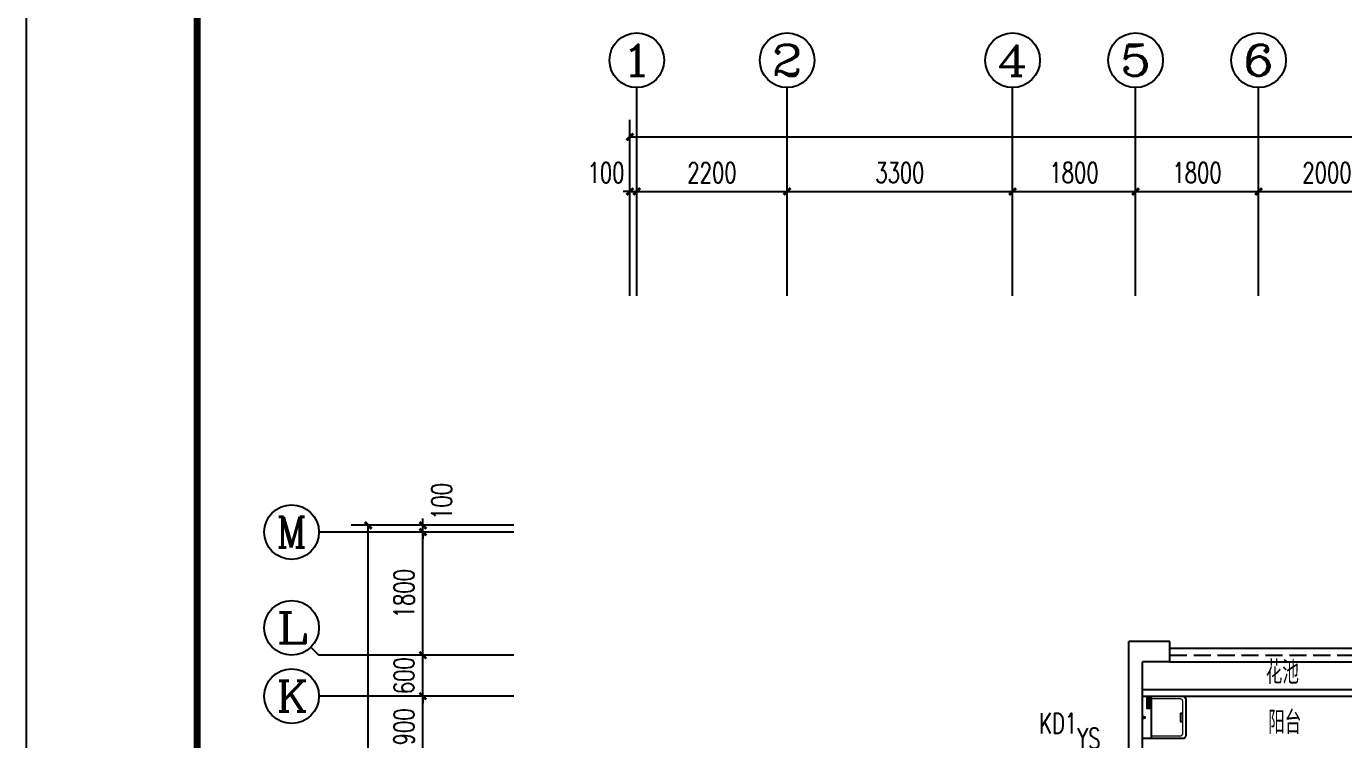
# Model space of a CAD drawing. Extents: x -993182 to -819982, y 169304 to 600104.
# Drawn here: x -904082 to -884804, y 381671 to 392107 of the extents above; entities that cross this region are included whole.
import ezdxf
from ezdxf.enums import TextEntityAlignment as Align

# ---------------------------------------------------------------- set-up
doc = ezdxf.new("R2010")
doc.units = 0
doc.header["$LTSCALE"] = 1000
doc.header["$MEASUREMENT"] = 0
doc.linetypes.add('DASH', pattern=[0.35, 0.25, -0.1])
for name, color, linetype in [('AXIS', 3, 'Continuous'), ('AXIS_TEXT', 7, 'Continuous'), ('DIM_LEAD', 3, 'Continuous'), ('kan', 146, 'Continuous'), ('PUB_TEXT', 7, 'Continuous'), ('PUB_TITLE', 146, 'Continuous'), ('WALL', 4, 'Continuous'), ('家具', 187, 'Continuous'), ('面层', 215, 'Continuous')]:
    doc.layers.add(name, color=color, linetype=linetype)
doc.layers.add('洁、厨具', color=8, linetype='Continuous', lineweight=9)
doc.styles.add('_TCH_AXIS', font='COMPLEX', dxfattribs={"bigfont": 'GBCBIG'})
doc.styles.add('_TCH_DIM', font='SIMPLEX', dxfattribs={"bigfont": 'GBCBIG'})
doc.styles.add('_TCH_DIM_T3', font='SIMPLEX', dxfattribs={"width": 0.705882, "bigfont": 'GBCBIG'})
doc.styles.add('COMPLEX', font='COMPLEX')
doc.styles.get("Standard").update_dxf_attribs({"font": 'gbenor.shx', "bigfont": 'gbcbig.shx'})
doc.dimstyles.new('_TCH_ARCH&&100', dxfattribs={"dimtxt": 297.5, "dimasz": 100, "dimexe": 250, "dimexo": 300, "dimgap": 126.25, "dimtad": 1, "dimdec": 0, "dimzin": 0, "dimdsep": 46, "dimtxsty": '_TCH_DIM_T3', "dimblk": 'ARCHTICK', "dimcen": 0.09, "dimclrt": 7, "dimazin": 2, "dimtfac": 1, "dimtdec": 0, "dimtix": 1, "dimtmove": 2, "dimatfit": 3, "dimfxl": 0, "dimtolj": 1, "dimtzin": 0, "dimarcsym": 0})

# ---------------------------------------------------------------- blocks, each defined once
blk = doc.blocks.new('$plan$00001623')
at = {"layer": '家具', "linetype": 'Continuous'}
blk.add_line((-341, -145), (342, -145), dxfattribs=at)
at = {"layer": '家具'}
blk.add_lwpolyline([(295, -706), (-295, -706, -0.414214), (-345, -656), (-345, 0), (345, 0), (345, -656, -0.414214)], format="xyb", close=True, dxfattribs=at)
at = {"layer": '家具', "lineweight": 13}
blk.add_lwpolyline([(307, -145), (307, -611, -0.414214), (267, -651), (-267, -651, -0.414214), (-307, -611), (-307, -145)], format="xyb", dxfattribs=at)
at = {"layer": '家具'}
for points in [[(323, -72), (152, -72), (152, -120), (323, -120)], [(163, -86), (177, -86), (177, -99), (163, -99)], [(189, -86), (202, -86), (202, -99), (189, -99)], [(213, -86), (227, -86), (227, -99), (213, -99)], [(239, -86), (253, -86), (253, -99), (239, -99)], [(281, -110), (309, -110), (309, -80), (281, -80)]]:
    blk.add_lwpolyline(points, close=True, dxfattribs=at)
blk.add_lwpolyline([(-71, -651), (-71, -623), (0, -623), (71, -623), (71, -651)], dxfattribs=at)
blk.add_circle((0, -25), 16, dxfattribs=at)
blk = doc.blocks.new('kt')
at = {"layer": 'DIM_LEAD', "color": 7, "style": '_TCH_DIM', "width": 0.705882}
blk.add_text('KD1', height=297.5, dxfattribs=at).set_placement((-441658, -787350))
blk = doc.blocks.new('_AXISO')
blk.add_circle((0, 0), 0.5)
at = {"layer": 'AXIS_TEXT', "style": 'COMPLEX', "width": 1.041667}
blk.add_attdef('A', text='', height=0.56, dxfattribs=at).set_placement((-0.25, -0.28), (0.25, -0.28), align=Align.FIT)
blk = doc.blocks.new('_ArchTick')
at = {"color": 0, "linetype": 'ByBlock', "const_width": 0.4}
blk.add_lwpolyline([(-0.5, -0.5), (0.5, 0.5)], dxfattribs=at)
blk = doc.blocks.new('*D248')
at = {"layer": 'AXIS', "color": 0, "lineweight": -2}
for p, q in [((-256409, -356156), (-256409, -353578)), ((-196309, -356156), (-196309, -353578)), ((-256409, -353828), (-196309, -353828))]:
    blk.add_line(p, q, dxfattribs=at)
at = {"layer": 'Defpoints', "color": 0}
for p in [(-196309, -353828), (-256409, -356456), (-196309, -356456)]:
    blk.add_point(p, dxfattribs=at)
at = {"layer": 'AXIS', "color": 0, "lineweight": -2, "xscale": 100, "yscale": 100, "zscale": 100, "rotation": 180}
blk.add_blockref('_ArchTick', (-256409, -353828), dxfattribs=at)
at = {"layer": 'AXIS', "color": 0, "lineweight": -2, "xscale": 100, "yscale": 100, "zscale": 100}
blk.add_blockref('_ArchTick', (-196309, -353828), dxfattribs=at)
at = {"layer": 'AXIS', "color": 7, "insert": (-226359, -353553), "char_height": 297.5, "attachment_point": 5, "style": '_TCH_DIM_T3'}
blk.add_mtext('\\A1;60100', dxfattribs=at)
blk = doc.blocks.new('*D249')
at = {"layer": 'AXIS', "color": 0, "lineweight": -2}
for p, q in [((-256409, -356156), (-256409, -354378)), ((-256309, -356156), (-256309, -354378)), ((-256409, -354628), (-256509, -354628)), ((-256409, -354628), (-256309, -354628)), ((-256309, -354628), (-256209, -354628))]:
    blk.add_line(p, q, dxfattribs=at)
at = {"layer": 'Defpoints', "color": 0}
for p in [(-256309, -354628), (-256409, -356456), (-256309, -356456)]:
    blk.add_point(p, dxfattribs=at)
at = {"layer": 'AXIS', "color": 0, "lineweight": -2, "xscale": 100, "yscale": 100, "zscale": 100}
blk.add_blockref('_ArchTick', (-256409, -354628), dxfattribs=at)
at = {"layer": 'AXIS', "color": 0, "lineweight": -2, "xscale": 100, "yscale": 100, "zscale": 100, "rotation": 180}
blk.add_blockref('_ArchTick', (-256309, -354628), dxfattribs=at)
at = {"layer": 'AXIS', "color": 7, "insert": (-256759, -354353), "char_height": 297.5, "attachment_point": 5, "style": '_TCH_DIM_T3'}
blk.add_mtext('\\A1;100', dxfattribs=at)
blk = doc.blocks.new('*D250')
at = {"layer": 'AXIS', "color": 0, "lineweight": -2}
for p, q in [((-256309, -356156), (-256309, -354378)), ((-254109, -356156), (-254109, -354378)), ((-256309, -354628), (-254109, -354628))]:
    blk.add_line(p, q, dxfattribs=at)
at = {"layer": 'Defpoints', "color": 0}
for p in [(-254109, -354628), (-256309, -356456), (-254109, -356456)]:
    blk.add_point(p, dxfattribs=at)
at = {"layer": 'AXIS', "color": 0, "lineweight": -2, "xscale": 100, "yscale": 100, "zscale": 100, "rotation": 180}
blk.add_blockref('_ArchTick', (-256309, -354628), dxfattribs=at)
at = {"layer": 'AXIS', "color": 0, "lineweight": -2, "xscale": 100, "yscale": 100, "zscale": 100}
blk.add_blockref('_ArchTick', (-254109, -354628), dxfattribs=at)
at = {"layer": 'AXIS', "color": 7, "insert": (-255209, -354353), "char_height": 297.5, "attachment_point": 5, "style": '_TCH_DIM_T3'}
blk.add_mtext('\\A1;2200', dxfattribs=at)
blk = doc.blocks.new('*D251')
at = {"layer": 'AXIS', "color": 0, "lineweight": -2}
for p, q in [((-254109, -356156), (-254109, -354378)), ((-250809, -356156), (-250809, -354378)), ((-254109, -354628), (-250809, -354628))]:
    blk.add_line(p, q, dxfattribs=at)
at = {"layer": 'Defpoints', "color": 0}
for p in [(-250809, -354628), (-254109, -356456), (-250809, -356456)]:
    blk.add_point(p, dxfattribs=at)
at = {"layer": 'AXIS', "color": 0, "lineweight": -2, "xscale": 100, "yscale": 100, "zscale": 100, "rotation": 180}
blk.add_blockref('_ArchTick', (-254109, -354628), dxfattribs=at)
at = {"layer": 'AXIS', "color": 0, "lineweight": -2, "xscale": 100, "yscale": 100, "zscale": 100}
blk.add_blockref('_ArchTick', (-250809, -354628), dxfattribs=at)
at = {"layer": 'AXIS', "color": 7, "insert": (-252459, -354353), "char_height": 297.5, "attachment_point": 5, "style": '_TCH_DIM_T3'}
blk.add_mtext('\\A1;3300', dxfattribs=at)
blk = doc.blocks.new('*D252')
at = {"layer": 'AXIS', "color": 0, "lineweight": -2}
for p, q in [((-250809, -356156), (-250809, -354378)), ((-249009, -356156), (-249009, -354378)), ((-250809, -354628), (-249009, -354628))]:
    blk.add_line(p, q, dxfattribs=at)
at = {"layer": 'Defpoints', "color": 0}
for p in [(-249009, -354628), (-250809, -356456), (-249009, -356456)]:
    blk.add_point(p, dxfattribs=at)
at = {"layer": 'AXIS', "color": 0, "lineweight": -2, "xscale": 100, "yscale": 100, "zscale": 100, "rotation": 180}
blk.add_blockref('_ArchTick', (-250809, -354628), dxfattribs=at)
at = {"layer": 'AXIS', "color": 0, "lineweight": -2, "xscale": 100, "yscale": 100, "zscale": 100}
blk.add_blockref('_ArchTick', (-249009, -354628), dxfattribs=at)
at = {"layer": 'AXIS', "color": 7, "insert": (-249909, -354353), "char_height": 297.5, "attachment_point": 5, "style": '_TCH_DIM_T3'}
blk.add_mtext('\\A1;1800', dxfattribs=at)
blk = doc.blocks.new('*D253')
at = {"layer": 'AXIS', "color": 0, "lineweight": -2}
for p, q in [((-249009, -356156), (-249009, -354378)), ((-247209, -356156), (-247209, -354378)), ((-249009, -354628), (-247209, -354628))]:
    blk.add_line(p, q, dxfattribs=at)
at = {"layer": 'Defpoints', "color": 0}
for p in [(-247209, -354628), (-249009, -356456), (-247209, -356456)]:
    blk.add_point(p, dxfattribs=at)
at = {"layer": 'AXIS', "color": 0, "lineweight": -2, "xscale": 100, "yscale": 100, "zscale": 100, "rotation": 180}
blk.add_blockref('_ArchTick', (-249009, -354628), dxfattribs=at)
at = {"layer": 'AXIS', "color": 0, "lineweight": -2, "xscale": 100, "yscale": 100, "zscale": 100}
blk.add_blockref('_ArchTick', (-247209, -354628), dxfattribs=at)
at = {"layer": 'AXIS', "color": 7, "insert": (-248109, -354353), "char_height": 297.5, "attachment_point": 5, "style": '_TCH_DIM_T3'}
blk.add_mtext('\\A1;1800', dxfattribs=at)
blk = doc.blocks.new('*D254')
at = {"layer": 'AXIS', "color": 0, "lineweight": -2}
for p, q in [((-247209, -356156), (-247209, -354378)), ((-245209, -356156), (-245209, -354378)), ((-247209, -354628), (-245209, -354628))]:
    blk.add_line(p, q, dxfattribs=at)
at = {"layer": 'Defpoints', "color": 0}
for p in [(-245209, -354628), (-247209, -356456), (-245209, -356456)]:
    blk.add_point(p, dxfattribs=at)
at = {"layer": 'AXIS', "color": 0, "lineweight": -2, "xscale": 100, "yscale": 100, "zscale": 100, "rotation": 180}
blk.add_blockref('_ArchTick', (-247209, -354628), dxfattribs=at)
at = {"layer": 'AXIS', "color": 0, "lineweight": -2, "xscale": 100, "yscale": 100, "zscale": 100}
blk.add_blockref('_ArchTick', (-245209, -354628), dxfattribs=at)
at = {"layer": 'AXIS', "color": 7, "insert": (-246209, -354353), "char_height": 297.5, "attachment_point": 5, "style": '_TCH_DIM_T3'}
blk.add_mtext('\\A1;2000', dxfattribs=at)
blk = doc.blocks.new('*D284')
at = {"layer": 'AXIS', "color": 0, "lineweight": -2}
for p, q in [((-258107, -359512), (-260489, -359512)), ((-260239, -375712), (-260239, -359512)), ((-258107, -375712), (-260489, -375712))]:
    blk.add_line(p, q, dxfattribs=at)
at = {"layer": 'Defpoints', "color": 0}
for p in [(-260239, -359512), (-257807, -359512), (-257807, -375712)]:
    blk.add_point(p, dxfattribs=at)
at = {"layer": 'AXIS', "color": 0, "lineweight": -2, "xscale": 100, "yscale": 100, "zscale": 100}
for p, rotation in [((-260239, -359512), 90), ((-260239, -375712), 270)]:
    blk.add_blockref('_ArchTick', p, dxfattribs=dict(at, rotation=rotation))
at = {"layer": 'AXIS', "color": 7, "insert": (-260514, -367612), "char_height": 297.5, "attachment_point": 5, "rotation": 90, "style": '_TCH_DIM_T3'}
blk.add_mtext('\\A1;16200', dxfattribs=at)
blk = doc.blocks.new('*D294')
at = {"layer": 'AXIS', "color": 0, "lineweight": -2}
for p, q in [((-258107, -362012), (-259689, -362012)), ((-259439, -362912), (-259439, -362012)), ((-258107, -362912), (-259689, -362912))]:
    blk.add_line(p, q, dxfattribs=at)
at = {"layer": 'Defpoints', "color": 0}
for p in [(-259439, -362012), (-257807, -362012), (-257807, -362912)]:
    blk.add_point(p, dxfattribs=at)
at = {"layer": 'AXIS', "color": 0, "lineweight": -2, "xscale": 100, "yscale": 100, "zscale": 100}
for p, rotation in [((-259439, -362012), 90), ((-259439, -362912), 270)]:
    blk.add_blockref('_ArchTick', p, dxfattribs=dict(at, rotation=rotation))
at = {"layer": 'AXIS', "color": 7, "insert": (-259714, -362462), "char_height": 297.5, "attachment_point": 5, "rotation": 90, "style": '_TCH_DIM_T3'}
blk.add_mtext('\\A1;900', dxfattribs=at)
blk = doc.blocks.new('*D295')
at = {"layer": 'AXIS', "color": 0, "lineweight": -2}
for p, q in [((-258107, -361412), (-259689, -361412)), ((-259439, -361412), (-259439, -361312)), ((-259439, -362012), (-259439, -361412)), ((-258107, -362012), (-259689, -362012)), ((-259439, -362012), (-259439, -362112))]:
    blk.add_line(p, q, dxfattribs=at)
at = {"layer": 'Defpoints', "color": 0}
for p in [(-259439, -361412), (-257807, -361412), (-257807, -362012)]:
    blk.add_point(p, dxfattribs=at)
at = {"layer": 'AXIS', "color": 0, "lineweight": -2, "xscale": 100, "yscale": 100, "zscale": 100}
for p, rotation in [((-259439, -361412), 270), ((-259439, -362012), 90)]:
    blk.add_blockref('_ArchTick', p, dxfattribs=dict(at, rotation=rotation))
at = {"layer": 'AXIS', "color": 7, "insert": (-259714, -361712), "char_height": 297.5, "attachment_point": 5, "rotation": 90, "style": '_TCH_DIM_T3'}
blk.add_mtext('\\A1;600', dxfattribs=at)
blk = doc.blocks.new('*D296')
at = {"layer": 'AXIS', "color": 0, "lineweight": -2}
for p, q in [((-258107, -359612), (-259689, -359612)), ((-259439, -361412), (-259439, -359612)), ((-258107, -361412), (-259689, -361412))]:
    blk.add_line(p, q, dxfattribs=at)
at = {"layer": 'Defpoints', "color": 0}
for p in [(-259439, -359612), (-257807, -359612), (-257807, -361412)]:
    blk.add_point(p, dxfattribs=at)
at = {"layer": 'AXIS', "color": 0, "lineweight": -2, "xscale": 100, "yscale": 100, "zscale": 100}
for p, rotation in [((-259439, -359612), 90), ((-259439, -361412), 270)]:
    blk.add_blockref('_ArchTick', p, dxfattribs=dict(at, rotation=rotation))
at = {"layer": 'AXIS', "color": 7, "insert": (-259714, -360512), "char_height": 297.5, "attachment_point": 5, "rotation": 90, "style": '_TCH_DIM_T3'}
blk.add_mtext('\\A1;1800', dxfattribs=at)
blk = doc.blocks.new('*D297')
at = {"layer": 'AXIS', "color": 0, "lineweight": -2}
for p, q in [((-258107, -359512), (-259689, -359512)), ((-259439, -359512), (-259439, -359412)), ((-259439, -359612), (-259439, -359512)), ((-258107, -359612), (-259689, -359612)), ((-259439, -359612), (-259439, -359712))]:
    blk.add_line(p, q, dxfattribs=at)
at = {"layer": 'Defpoints', "color": 0}
for p in [(-259439, -359512), (-257807, -359512), (-257807, -359612)]:
    blk.add_point(p, dxfattribs=at)
at = {"layer": 'AXIS', "color": 0, "lineweight": -2, "xscale": 100, "yscale": 100, "zscale": 100}
for p, rotation in [((-259439, -359512), 270), ((-259439, -359612), 90)]:
    blk.add_blockref('_ArchTick', p, dxfattribs=dict(at, rotation=rotation))
at = {"layer": 'AXIS', "color": 7, "insert": (-259164, -359162), "char_height": 297.5, "attachment_point": 5, "rotation": 90, "style": '_TCH_DIM_T3'}
blk.add_mtext('\\A1;100', dxfattribs=at)
blk = doc.blocks.new('5#、7#楼参照')
at = {"layer": 'AXIS'}
for p, q in [((-256308.8, -355308.6), (-256308.8, -353108.3)), ((-254108.8, -355308.6), (-254108.8, -353108.3)), ((-250808.8, -355308.6), (-250808.8, -353108.3)), ((-249008.8, -355308.6), (-249008.8, -353108.3)), ((-247208.8, -355308.6), (-247208.8, -353108.3)), ((-258453.9, -359612), (-260959.5, -359612)), ((-261076.6, -361294.8), (-260959.5, -361412)), ((-258453.9, -361412), (-260959.5, -361412)), ((-258453.9, -362012), (-260959.5, -362012))]:
    blk.add_line(p, q, dxfattribs=at)
at = {"layer": 'kan'}
for p, q in [((-248508.8, -361312), (-245708.8, -361312)), ((-248508.8, -361512), (-245708.8, -361512))]:
    blk.add_line(p, q, dxfattribs=at)
at = {"layer": 'kan', "linetype": 'DASH'}
blk.add_line((-248508.8, -361412), (-245708.8, -361412), dxfattribs=at)
at = {"layer": 'kan', "color": 124}
for p, q in [((-248908.8, -361912), (-245308.8, -361912)), ((-248908.8, -362012), (-245308.8, -362012))]:
    blk.add_line(p, q, dxfattribs=at)
at = {"layer": 'PUB_TITLE'}
blk.add_lwpolyline([(-265242.7, -381815.5), (-181142.7, -381815.5), (-181142.7, -322415.5), (-265242.7, -322415.5)], close=True, dxfattribs=at)
at = {"layer": 'PUB_TITLE', "const_width": 100}
blk.add_lwpolyline([(-262742.7, -380815.5), (-182142.7, -380815.5), (-182142.7, -323415.5), (-262742.7, -323415.5)], close=True, dxfattribs=at)
at = {"layer": 'WALL'}
for p, q in [((-249108.8, -363212), (-249108.8, -361212)), ((-248508.8, -361212), (-249108.8, -361212)), ((-248508.8, -361512), (-248508.8, -361212)), ((-248908.8, -363112), (-248908.8, -361512)), ((-248508.8, -361512), (-248908.8, -361512))]:
    blk.add_line(p, q, dxfattribs=at)
at = {"layer": 'AXIS'}
ref = blk.add_blockref('_AXISO', (-256308.8, -352708.3), dxfattribs=dict(at, xscale=800, yscale=800, zscale=800))
ref.add_attrib('A', '1', dxfattribs={"layer": 'AXIS_TEXT', "height": 452.5, "style": '_TCH_AXIS', "width": 2.333333}).set_placement((-256535.1, -352934.6), (-256082.5, -352934.6), align=Align.FIT)
ref = blk.add_blockref('_AXISO', (-254108.8, -352708.3), dxfattribs=dict(at, xscale=800, yscale=800, zscale=800))
ref.add_attrib('A', '2', dxfattribs={"layer": 'AXIS_TEXT', "height": 452.5, "style": '_TCH_AXIS', "width": 1.5}).set_placement((-254335.1, -352934.6), (-253882.5, -352934.6), align=Align.FIT)
ref = blk.add_blockref('_AXISO', (-250808.8, -352708.3), dxfattribs=dict(at, xscale=800, yscale=800, zscale=800))
ref.add_attrib('A', '4', dxfattribs={"layer": 'AXIS_TEXT', "height": 452.5, "style": '_TCH_AXIS', "width": 1.3125}).set_placement((-251035.1, -352934.6), (-250582.5, -352934.6), align=Align.FIT)
ref = blk.add_blockref('_AXISO', (-249008.8, -352708.3), dxfattribs=dict(at, xscale=800, yscale=800, zscale=800))
ref.add_attrib('A', '5', dxfattribs={"layer": 'AXIS_TEXT', "height": 452.5, "style": '_TCH_AXIS', "width": 1.5}).set_placement((-249235.1, -352934.6), (-248782.5, -352934.6), align=Align.FIT)
ref = blk.add_blockref('_AXISO', (-247208.8, -352708.3), dxfattribs=dict(at, xscale=800, yscale=800, zscale=800))
ref.add_attrib('A', '6', dxfattribs={"layer": 'AXIS_TEXT', "height": 452.5, "style": '_TCH_AXIS', "width": 1.5}).set_placement((-247435.1, -352934.6), (-246982.5, -352934.6), align=Align.FIT)
ref = blk.add_blockref('_AXISO', (-261359.5, -359612), dxfattribs=dict(at, xscale=800, yscale=800, zscale=800))
ref.add_attrib('A', 'M', dxfattribs={"layer": 'AXIS_TEXT', "height": 452.5, "style": '_TCH_AXIS'}).set_placement((-261585.8, -359838.3), (-261133.2, -359838.3), align=Align.FIT)
ref = blk.add_blockref('_AXISO', (-261359.5, -361012), dxfattribs=dict(at, xscale=800, yscale=800, zscale=800))
ref.add_attrib('A', 'L', dxfattribs={"layer": 'AXIS_TEXT', "height": 452.5, "style": '_TCH_AXIS', "width": 1.4}).set_placement((-261585.8, -361238.3), (-261133.2, -361238.3), align=Align.FIT)
ref = blk.add_blockref('_AXISO', (-261359.5, -362012), dxfattribs=dict(at, xscale=800, yscale=800, zscale=800))
ref.add_attrib('A', 'K', dxfattribs={"layer": 'AXIS_TEXT', "height": 452.5, "style": '_TCH_AXIS', "width": 1.105263}).set_placement((-261585.8, -362238.3), (-261133.2, -362238.3), align=Align.FIT)
at = {"layer": '洁、厨具', "xscale": 0.9000000001396984, "yscale": 0.9000000001396984, "zscale": 0.9000000001396984, "rotation": 90}
blk.add_blockref('$plan$00001623', (-248908.8, -362322.5), dxfattribs=at)
at = {"layer": '面层'}
blk.add_blockref('kt', (191234.9, 424792.1), dxfattribs=at)
at = {"layer": 'DIM_LEAD', "color": 7, "style": '_TCH_DIM', "width": 0.705882}
blk.add_text('YS', height=297.5, dxfattribs=at).set_placement((-249864.7, -362777))
at = {"layer": 'AXIS'}
for p1, p2, distance, picture, middle in [((-256408.8, -356455.5), (-196308.8, -356455.5), 2627.2, '*D248', (-226358.8, -353553.3)), ((-256308.8, -356455.5), (-254108.8, -356455.5), 1827.2, '*D250', (-255208.8, -354353.3)), ((-254108.8, -356455.5), (-250808.8, -356455.5), 1827.2, '*D251', (-252458.8, -354353.3)), ((-250808.8, -356455.5), (-249008.8, -356455.5), 1827.2, '*D252', (-249908.8, -354353.3)), ((-249008.8, -356455.5), (-247208.8, -356455.5), 1827.2, '*D253', (-248108.8, -354353.3)), ((-247208.8, -356455.5), (-245208.8, -356455.5), 1827.2, '*D254', (-246208.8, -354353.3)), ((-257806.5, -375712), (-257806.5, -359512), 2432.9, '*D284', (-260514.5, -367612)), ((-257806.5, -361412), (-257806.5, -359612), 1632.9, '*D296', (-259714.5, -360512)), ((-257806.5, -362012), (-257806.5, -361412), 1632.9, '*D295', (-259714.5, -361712)), ((-257806.5, -362912), (-257806.5, -362012), 1632.9, '*D294', (-259714.5, -362462))]:
    dim = blk.add_aligned_dim(p1=p1, p2=p2, distance=distance, dimstyle='_TCH_ARCH&&100', dxfattribs=at)
    dim.commit()
    dim.dimension.update_dxf_attribs({"geometry": picture, "text_midpoint": middle})
for base, p1, p2, angle, picture, middle in [((-256308.8, -354628.3), (-256408.8, -356455.5), (-256308.8, -356455.5), 0, '*D249', (-256758.8, -354353.3)), ((-259439.5, -359512), (-257806.5, -359612), (-257806.5, -359512), 90, '*D297', (-259164.5, -359162))]:
    dim = blk.add_linear_dim(base=base, p1=p1, p2=p2, angle=angle, dimstyle='_TCH_ARCH&&100', dxfattribs=at)
    dim.commit()
    dim.dimension.update_dxf_attribs({"geometry": picture, "text_midpoint": middle, "dimtype": 129})

msp = doc.modelspace()

# ---------------------------------------------------------------- block references
at = {"layer": '面层'}
msp.add_blockref('5#、7#楼参照', (-638840, 744319), dxfattribs=at)

# ---------------------------------------------------------------- texts
at = {"layer": 'PUB_TEXT'}
for s, p in [('花池', (-885945, 382486, 0)), ('花池', (-885945, 382486)), ('阳台', (-885909, 381754, 0)), ('阳台', (-885909, 381754))]:
    msp.add_text(s, height=337.6, dxfattribs=at).set_placement(p)

doc.saveas('drawing.dxf')
